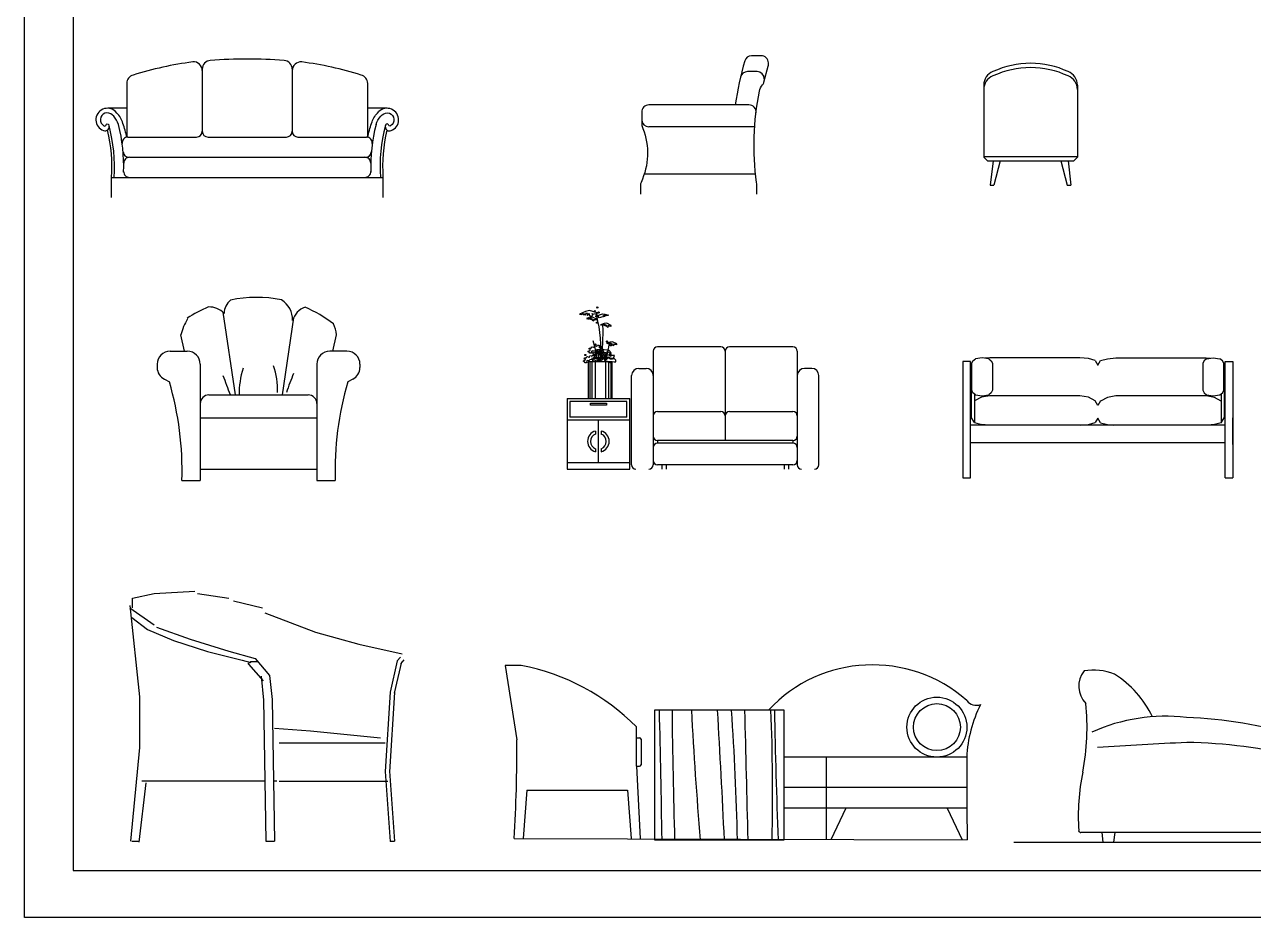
# Model space of a CAD drawing. Header units: inches. Extents: x 11.4 to 53.9, y 10.8 to 35.6.
# Drawn here: x 32.88 to 41.41, y 10.85 to 17.05 of the extents above; entities that cross this region are included whole.
import ezdxf

# ---------------------------------------------------------------- set-up
doc = ezdxf.new("R2010")
doc.units = ezdxf.units.IN
doc.header["$MEASUREMENT"] = 0
for name, color, linetype in [('02', 2, 'Continuous'), ('1', 1, 'Continuous'), ('4', 4, 'Continuous'), ('kadrbm', 4, 'Continuous')]:
    doc.layers.add(name, color=color, linetype=linetype)

# ---------------------------------------------------------------- blocks, each defined once
blk = doc.blocks.new('kadrbm')
at = {"layer": 'kadrbm', "color": 4}
blk.add_lwpolyline([(0, 0), (0, 24.7972), (21, 24.7972), (21, 0), (0, 0)], close=True, dxfattribs=at)
blk.add_lwpolyline([(20.6631, 0.3257), (20.6631, 24.4603), (0.3369, 24.4603), (0.3369, 0.3257), (20.6631, 0.3257)], dxfattribs=at)

msp = doc.modelspace()

# ---------------------------------------------------------------- linework, layer by layer
at = {"layer": '02'}
for p, q in [((39.5363, 16.6249), (39.5363, 16.1246)), ((40.1863, 16.6249), (40.1863, 16.1246)), ((39.5363, 16.1246), (39.5613, 16.0996)), ((39.5613, 16.0996), (40.1613, 16.0996)), ((39.6008, 16.0996), (39.5813, 15.9296)), ((39.6501, 16.0996), (39.6062, 15.9296)), ((40.0726, 16.0996), (40.1165, 15.9296)), ((40.1219, 16.0996), (40.1414, 15.9296)), ((40.1863, 16.1246), (40.1613, 16.0996)), ((34.2521, 15.0488), (34.3375, 14.4737)), ((36.77, 15.0521), (36.7301, 15.0336)), ((36.7301, 15.0336), (36.7425, 15.032)), ((36.7425, 15.032), (36.7565, 15.0382)), ((36.7565, 15.0382), (36.7563, 15.0303)), ((36.7563, 15.0303), (36.7673, 15.0373)), ((36.7673, 15.0373), (36.7676, 15.0282)), ((36.7676, 15.0282), (36.7785, 15.047)), ((36.7983, 15.0601), (36.77, 15.0521)), ((36.7785, 15.047), (36.7851, 15.024)), ((36.7851, 15.024), (36.7942, 15.0407)), ((36.7942, 15.0407), (36.7985, 15.0248)), ((36.852, 15.0434), (36.7983, 15.0601)), ((36.7985, 15.0248), (36.8149, 15.0182)), ((36.8149, 15.0182), (36.8215, 15.028)), ((36.8176, 15.0396), (36.8245, 15.0338)), ((36.8215, 15.028), (36.8176, 15.0396)), ((36.8245, 15.0338), (36.8315, 15.0359)), ((36.8315, 15.0359), (36.8443, 15.0384)), ((36.8415, 15.0213), (36.8884, 15.036)), ((36.8422, 15.0147), (36.8415, 15.0213)), ((36.8465, 15.019), (36.8422, 15.0147)), ((36.8443, 15.0384), (36.8525, 15.0325)), ((36.8543, 15.0187), (36.8465, 15.019)), ((36.8525, 15.0325), (36.852, 15.0434)), ((36.8587, 15.018), (36.8543, 15.0187)), ((36.8623, 15.0221), (36.8587, 15.018)), ((36.861, 15.0149), (36.8623, 15.0221)), ((36.8884, 15.036), (36.9059, 15.0337)), ((36.8925, 15.0248), (36.8913, 15.015)), ((36.8994, 15.0157), (36.8925, 15.0248)), ((36.9012, 15.0299), (36.8994, 15.0157)), ((36.9094, 15.0198), (36.9012, 15.0299)), ((36.9059, 15.0337), (36.9312, 15.0263)), ((36.9087, 15.0252), (36.9094, 15.0198)), ((36.9159, 15.022), (36.9087, 15.0252)), ((36.9151, 15.0267), (36.9159, 15.022)), ((36.9239, 15.0243), (36.9151, 15.0267)), ((36.9312, 15.0263), (36.9239, 15.0243)), ((34.7433, 15.0083), (34.6639, 14.4737)), ((36.8022, 15.0124), (36.7769, 15.005)), ((36.7769, 15.005), (36.7842, 15.003)), ((36.7842, 15.003), (36.793, 15.0054)), ((36.793, 15.0054), (36.7922, 15.0007)), ((36.7922, 15.0007), (36.7993, 15.0039)), ((36.7987, 14.9985), (36.8069, 15.0086)), ((36.7993, 15.0039), (36.7987, 14.9985)), ((36.8197, 15.0146), (36.8022, 15.0124)), ((36.8069, 15.0086), (36.8087, 14.9944)), ((36.8087, 14.9944), (36.8156, 15.0035)), ((36.8156, 15.0035), (36.8167, 14.9937)), ((36.8167, 14.9937), (36.8259, 14.9883)), ((36.8501, 14.9999), (36.8197, 15.0146)), ((36.8259, 14.9883), (36.8307, 14.9935)), ((36.8294, 15.0007), (36.8329, 14.9967)), ((36.8307, 14.9935), (36.8294, 15.0007)), ((36.8329, 14.9967), (36.8373, 14.9973)), ((36.8373, 14.9973), (36.8451, 14.9977)), ((36.8451, 14.9977), (36.8495, 14.9934)), ((36.8495, 14.9934), (36.8501, 14.9999)), ((36.8658, 15.0096), (36.861, 15.0149)), ((36.8913, 15.015), (36.8658, 15.0096)), ((36.9012, 14.9686), (36.8759, 14.9612)), ((36.8759, 14.9612), (36.8831, 14.9592)), ((36.8831, 14.9592), (36.8919, 14.9616)), ((36.8919, 14.9616), (36.8911, 14.9569)), ((36.8911, 14.9569), (36.8983, 14.9601)), ((36.8977, 14.9547), (36.9058, 14.9648)), ((36.8983, 14.9601), (36.8977, 14.9547)), ((36.9187, 14.9708), (36.9012, 14.9686)), ((36.9058, 14.9648), (36.9076, 14.9506)), ((36.9076, 14.9506), (36.9145, 14.9597)), ((36.9145, 14.9597), (36.9157, 14.9499)), ((36.9157, 14.9499), (36.9248, 14.9445)), ((36.9491, 14.9561), (36.9187, 14.9708)), ((36.9248, 14.9445), (36.9296, 14.9497)), ((36.9283, 14.9569), (36.9319, 14.9529)), ((36.9296, 14.9497), (36.9283, 14.9569)), ((36.9319, 14.9529), (36.9362, 14.9535)), ((36.9362, 14.9535), (36.944, 14.9539)), ((36.944, 14.9539), (36.9484, 14.9496)), ((36.9484, 14.9496), (36.9491, 14.9561)), ((33.9854, 14.7767), (33.9601, 14.8901)), ((35.016, 14.7767), (35.0416, 14.8914)), ((33.8869, 14.7767), (34.0059, 14.7767)), ((35.1146, 14.7767), (34.9955, 14.7767)), ((36.7876, 14.7762), (36.7959, 14.7795)), ((36.7969, 14.7712), (36.7876, 14.7762)), ((36.7959, 14.7902), (36.7969, 14.7992)), ((36.8027, 14.7935), (36.7959, 14.7902)), ((36.7959, 14.7795), (36.8041, 14.7841)), ((36.7969, 14.7992), (36.8091, 14.7981)), ((36.8009, 14.7644), (36.7969, 14.7712)), ((36.8098, 14.7637), (36.8009, 14.7644)), ((36.8041, 14.7841), (36.8027, 14.7935)), ((36.8091, 14.7981), (36.8116, 14.8021)), ((36.8131, 14.7666), (36.8098, 14.7637)), ((36.8167, 14.7798), (36.8106, 14.773)), ((36.8106, 14.773), (36.8131, 14.7666)), ((36.8116, 14.8021), (36.8131, 14.8085)), ((36.8131, 14.8085), (36.816, 14.8057)), ((36.816, 14.8057), (36.8181, 14.8071)), ((36.816, 14.7791), (36.8527, 14.7791)), ((36.8278, 14.778), (36.8167, 14.7798)), ((36.8181, 14.8071), (36.8264, 14.8042)), ((36.8197, 14.7673), (36.8244, 14.7555)), ((36.8355, 14.7645), (36.8197, 14.7673)), ((36.8264, 14.8042), (36.8325, 14.8046)), ((36.8325, 14.8046), (36.8339, 14.8128)), ((36.8339, 14.8128), (36.8425, 14.8139)), ((36.8488, 14.7573), (36.8355, 14.7645)), ((36.8369, 14.7619), (36.8391, 14.7698)), ((36.8391, 14.7698), (36.847, 14.7691)), ((36.8409, 14.7551), (36.8445, 14.7655)), ((36.8425, 14.8139), (36.8468, 14.8107)), ((36.8445, 14.7655), (36.8484, 14.7655)), ((36.8468, 14.8107), (36.8526, 14.815)), ((36.847, 14.7691), (36.8552, 14.7745)), ((36.8489, 14.7886), (36.8536, 14.7767)), ((36.8647, 14.7857), (36.8489, 14.7886)), ((36.8649, 14.7619), (36.8502, 14.7616)), ((36.8526, 14.815), (36.8547, 14.8182)), ((36.8536, 14.7767), (36.8701, 14.7764)), ((36.8547, 14.8182), (36.864, 14.8182)), ((36.8552, 14.7745), (36.8613, 14.7702)), ((36.8613, 14.7702), (36.8681, 14.7666)), ((36.864, 14.8182), (36.8694, 14.8157)), ((36.878, 14.7785), (36.8647, 14.7857)), ((36.8707, 14.748), (36.8649, 14.7619)), ((36.8662, 14.7832), (36.8683, 14.7911)), ((36.8687, 14.8049), (36.867, 14.8111)), ((36.8681, 14.7666), (36.8904, 14.7652)), ((36.8683, 14.7911), (36.8762, 14.7904)), ((36.8687, 14.8013), (36.8687, 14.8049)), ((36.8741, 14.8006), (36.8687, 14.8013)), ((36.8694, 14.8157), (36.8788, 14.8143)), ((36.8701, 14.7764), (36.8737, 14.7868)), ((36.8711, 14.7791), (36.8958, 14.7791)), ((36.8737, 14.7868), (36.8776, 14.7868)), ((36.8834, 14.8039), (36.8741, 14.8006)), ((36.8762, 14.7904), (36.8845, 14.7957)), ((36.8794, 14.7828), (36.878, 14.7785)), ((36.8788, 14.8143), (36.8834, 14.8039)), ((36.8942, 14.7832), (36.8794, 14.7828)), ((36.8845, 14.7957), (36.8906, 14.7914)), ((36.8904, 14.7652), (36.9008, 14.7652)), ((36.8906, 14.7914), (36.8974, 14.7879)), ((36.8999, 14.7692), (36.8942, 14.7832)), ((36.8974, 14.7879), (36.9196, 14.7864)), ((36.916, 14.7656), (36.8999, 14.7692)), ((36.9008, 14.7652), (36.9123, 14.753)), ((36.9413, 14.8402), (36.916, 14.8328)), ((36.916, 14.8328), (36.9232, 14.8307)), ((36.9225, 14.7753), (36.916, 14.7656)), ((36.9196, 14.7864), (36.93, 14.7864)), ((36.9405, 14.7645), (36.9225, 14.7753)), ((36.9232, 14.8307), (36.9321, 14.8331)), ((36.93, 14.7864), (36.9415, 14.7742)), ((36.9321, 14.8331), (36.9313, 14.8284)), ((36.9313, 14.8284), (36.9384, 14.8316)), ((36.9378, 14.8262), (36.9459, 14.8364)), ((36.9384, 14.8316), (36.9378, 14.8262)), ((36.9437, 14.7527), (36.9405, 14.7645)), ((36.9588, 14.8424), (36.9413, 14.8402)), ((36.9415, 14.7742), (36.9469, 14.7656)), ((36.9469, 14.7656), (36.9437, 14.7527)), ((36.9459, 14.8364), (36.9478, 14.8222)), ((36.9478, 14.8222), (36.9546, 14.8313)), ((36.9546, 14.8313), (36.9558, 14.8214)), ((36.9558, 14.8214), (36.965, 14.816)), ((36.9892, 14.8277), (36.9588, 14.8424)), ((36.965, 14.816), (36.9697, 14.8213)), ((36.9684, 14.8285), (36.972, 14.8244)), ((36.9697, 14.8213), (36.9684, 14.8285)), ((36.972, 14.8244), (36.9764, 14.8251)), ((36.9764, 14.8251), (36.9842, 14.8254)), ((36.9842, 14.8254), (36.9885, 14.8212)), ((36.9885, 14.8212), (36.9892, 14.8277)), ((37.2414, 14.7777), (37.2414, 13.9877)), ((37.7114, 14.8077), (37.2714, 14.8077)), ((37.7414, 14.7791), (37.7413, 14.7791)), ((37.7414, 14.7777), (37.7414, 14.1577)), ((38.2114, 14.8077), (37.7714, 14.8077)), ((38.2414, 14.7777), (38.2414, 13.9877)), ((33.7969, 14.6867), (33.7969, 14.6635)), ((34.0959, 14.6867), (34.0959, 13.8793)), ((34.9055, 14.6867), (34.9055, 13.8793)), ((35.2046, 14.6867), (35.2046, 14.6635)), ((36.7544, 14.7085), (36.7626, 14.7117)), ((36.7637, 14.7035), (36.7544, 14.7085)), ((36.7626, 14.7225), (36.7637, 14.7315)), ((36.7694, 14.7257), (36.7626, 14.7225)), ((36.7626, 14.7117), (36.7709, 14.7164)), ((36.7637, 14.7315), (36.7759, 14.7304)), ((36.7677, 14.6967), (36.7637, 14.7035)), ((36.7766, 14.6959), (36.7677, 14.6967)), ((36.7709, 14.7164), (36.7694, 14.7257)), ((36.7759, 14.7304), (36.7784, 14.7343)), ((36.7799, 14.6988), (36.7766, 14.6959)), ((36.7834, 14.7121), (36.7773, 14.7053)), ((36.7773, 14.7053), (36.7799, 14.6988)), ((36.7784, 14.7343), (36.7799, 14.7408)), ((36.7799, 14.7408), (36.7827, 14.7379)), ((36.7827, 14.7379), (36.7849, 14.7393)), ((36.7946, 14.7103), (36.7834, 14.7121)), ((36.7849, 14.7393), (36.7931, 14.7365)), ((36.7901, 14.7027), (36.7901, 14.4481)), ((36.9567, 14.7027), (36.7901, 14.7027)), ((36.7931, 14.7365), (36.7992, 14.7368)), ((36.8007, 14.7164), (36.7946, 14.7103)), ((36.7992, 14.7368), (36.8007, 14.7451)), ((36.7999, 14.7027), (36.7999, 14.4481)), ((36.8007, 14.7451), (36.8093, 14.7462)), ((36.8118, 14.7188), (36.8007, 14.7164)), ((36.8093, 14.7462), (36.8136, 14.7429)), ((36.8154, 14.7286), (36.8118, 14.7188)), ((36.8136, 14.7429), (36.8193, 14.7472)), ((36.8153, 14.7027), (36.8153, 14.4481)), ((36.8252, 14.7262), (36.8154, 14.7286)), ((36.824, 14.7175), (36.8183, 14.7124)), ((36.8183, 14.7124), (36.824, 14.7096)), ((36.8193, 14.7472), (36.8215, 14.7505)), ((36.8226, 14.7211), (36.8211, 14.715)), ((36.8215, 14.7505), (36.8308, 14.7505)), ((36.8272, 14.7211), (36.8226, 14.7211)), ((36.824, 14.7096), (36.8251, 14.7067)), ((36.8244, 14.7555), (36.8409, 14.7551)), ((36.8251, 14.7067), (36.8301, 14.7053)), ((36.8338, 14.7433), (36.8252, 14.7262)), ((36.8287, 14.7203), (36.8272, 14.7211)), ((36.8278, 14.7312), (36.906, 14.7312)), ((36.838, 14.7232), (36.8287, 14.7203)), ((36.8301, 14.7053), (36.8351, 14.7092)), ((36.8308, 14.7505), (36.8362, 14.748)), ((36.8355, 14.7372), (36.8338, 14.7433)), ((36.8351, 14.7092), (36.8373, 14.7146)), ((36.8355, 14.7336), (36.8355, 14.7372)), ((36.8409, 14.7329), (36.8355, 14.7336)), ((36.8362, 14.748), (36.8455, 14.7465)), ((36.8373, 14.7146), (36.8405, 14.7124)), ((36.8377, 14.7027), (36.8377, 14.4481)), ((36.8387, 14.7271), (36.838, 14.7232)), ((36.8466, 14.7257), (36.8387, 14.7271)), ((36.8405, 14.7124), (36.8534, 14.7085)), ((36.8502, 14.7361), (36.8409, 14.7329)), ((36.8455, 14.7465), (36.8502, 14.7361)), ((36.8531, 14.7232), (36.8466, 14.7257)), ((36.8502, 14.7616), (36.8488, 14.7573)), ((36.8606, 14.7286), (36.8531, 14.7232)), ((36.8534, 14.7085), (36.8577, 14.711)), ((36.8577, 14.711), (36.8671, 14.7232)), ((36.8638, 14.7297), (36.8606, 14.7286)), ((36.8638, 14.7325), (36.8638, 14.7297)), ((36.8785, 14.7322), (36.8638, 14.7325)), ((36.8671, 14.7232), (36.876, 14.7182)), ((36.8868, 14.7444), (36.8707, 14.748)), ((36.876, 14.7182), (36.8854, 14.7178)), ((36.8789, 14.73), (36.8785, 14.7322)), ((36.8839, 14.7257), (36.8789, 14.73)), ((36.9012, 14.7436), (36.8836, 14.7379)), ((36.8836, 14.7379), (36.8911, 14.7347)), ((36.894, 14.7336), (36.8839, 14.7257)), ((36.8854, 14.7178), (36.8918, 14.7203)), ((36.8933, 14.754), (36.8868, 14.7444)), ((36.8911, 14.7347), (36.9008, 14.734)), ((36.8918, 14.7203), (36.8976, 14.7286)), ((36.9112, 14.7433), (36.8933, 14.754)), ((36.8976, 14.7286), (36.894, 14.7336)), ((36.9008, 14.734), (36.9044, 14.7372)), ((36.9065, 14.7519), (36.9012, 14.7436)), ((36.903, 14.7171), (36.9019, 14.7157)), ((36.9019, 14.7142), (36.908, 14.7063)), ((36.9044, 14.7243), (36.903, 14.7171)), ((36.9044, 14.7372), (36.9069, 14.7279)), ((36.908, 14.7185), (36.9044, 14.7243)), ((36.917, 14.758), (36.9065, 14.7519)), ((36.9069, 14.7279), (36.917, 14.7268)), ((36.917, 14.7207), (36.908, 14.7185)), ((36.908, 14.7063), (36.9109, 14.7067)), ((36.9091, 14.7027), (36.9091, 14.4481)), ((36.9109, 14.7067), (36.9213, 14.7071)), ((36.9144, 14.7315), (36.9112, 14.7433)), ((36.9123, 14.753), (36.9177, 14.7444)), ((36.9177, 14.7444), (36.9144, 14.7315)), ((36.9173, 14.7537), (36.917, 14.758)), ((36.9288, 14.73), (36.917, 14.7207)), ((36.917, 14.7268), (36.9288, 14.73)), ((36.9406, 14.7483), (36.9173, 14.7537)), ((36.9213, 14.7071), (36.9315, 14.7016)), ((36.9281, 14.7376), (36.9432, 14.7307)), ((36.9288, 14.73), (36.9281, 14.7376)), ((36.9287, 14.7312), (36.942, 14.7312)), ((36.9442, 14.7218), (36.9288, 14.73)), ((36.9315, 14.7016), (36.9349, 14.7042)), ((36.9315, 14.7027), (36.9315, 14.4481)), ((36.9349, 14.7042), (36.9371, 14.7049)), ((36.9371, 14.7049), (36.9371, 14.7016)), ((36.9371, 14.7016), (36.9399, 14.6988)), ((36.9399, 14.6988), (36.9442, 14.6974)), ((36.9414, 14.7411), (36.9406, 14.7483)), ((36.9546, 14.7469), (36.9414, 14.7411)), ((36.9432, 14.7307), (36.9615, 14.7293)), ((36.9575, 14.7214), (36.9442, 14.7218)), ((36.9442, 14.6974), (36.9496, 14.6945)), ((36.9469, 14.7027), (36.9469, 14.4481)), ((36.9496, 14.6945), (36.9554, 14.7067)), ((36.9719, 14.7476), (36.9546, 14.7469)), ((36.9554, 14.7067), (36.969, 14.7031)), ((36.9567, 14.4481), (36.9567, 14.7027)), ((36.9726, 14.7236), (36.9575, 14.7214)), ((36.9615, 14.7293), (36.9676, 14.7329)), ((36.9676, 14.7329), (36.9719, 14.7476)), ((36.969, 14.7031), (36.9826, 14.7031)), ((36.9816, 14.716), (36.9726, 14.7236)), ((36.9826, 14.7031), (36.9816, 14.716)), ((37.0914, 13.9877), (37.0914, 14.6077)), ((37.1414, 14.6577), (37.1914, 14.6577)), ((38.3414, 14.6577), (38.2914, 14.6577)), ((38.3914, 13.9877), (38.3914, 14.6077)), ((33.8466, 14.583), (33.8815, 14.5656)), ((35.1548, 14.583), (35.12, 14.5656)), ((34.1559, 14.4737), (34.8455, 14.4737)), ((36.6428, 14.4481), (36.6428, 13.9577)), ((36.6428, 14.4481), (37.0783, 14.4481)), ((36.6628, 14.4281), (36.6628, 14.3181)), ((37.0583, 14.4281), (36.6628, 14.4281)), ((37.0583, 14.3181), (37.0583, 14.4281)), ((37.0783, 13.9577), (37.0783, 14.4481)), ((36.8053, 14.4165), (36.916, 14.4165)), ((36.8053, 14.4027), (36.8053, 14.4165)), ((36.916, 14.4027), (36.8053, 14.4027)), ((36.916, 14.4165), (36.916, 14.4027)), ((37.2714, 14.3577), (37.7114, 14.3577)), ((37.7714, 14.3577), (38.2114, 14.3577)), ((34.0959, 14.3151), (34.9055, 14.3151)), ((37.0783, 14.2981), (36.6428, 14.2981)), ((37.0583, 14.3181), (36.6628, 14.3181)), ((36.8605, 14.004), (36.8605, 14.2981)), ((36.8404, 14.2231), (36.8404, 14.202)), ((36.8807, 14.2231), (36.8807, 14.202)), ((36.8404, 14.1001), (36.8404, 14.079)), ((36.8807, 14.1001), (36.8807, 14.079)), ((37.2714, 14.1577), (37.2714, 14.1377)), ((38.2114, 14.1577), (37.2714, 14.1577)), ((38.2114, 14.1377), (37.2714, 14.1377)), ((38.2114, 14.1577), (38.2114, 14.1377)), ((36.6428, 14.004), (37.0783, 14.004)), ((34.0959, 13.9592), (34.9055, 13.9592)), ((36.6428, 13.9577), (37.0783, 13.9577)), ((38.2114, 13.9877), (37.2714, 13.9877)), ((37.3015, 13.9877), (37.3015, 13.9577)), ((37.3315, 13.9877), (37.3315, 13.9577)), ((38.1512, 13.9877), (38.1512, 13.9577)), ((38.1812, 13.9877), (38.1812, 13.9577)), ((33.9687, 13.8793), (34.0959, 13.8793)), ((34.9055, 13.8793), (35.0328, 13.8793)), ((33.6244, 13.0613), (33.7749, 13.0947)), ((33.6244, 12.9944), (33.6244, 13.0613)), ((33.7749, 13.0947), (34.0593, 13.1114)), ((34.076, 13.0947), (34.2934, 13.0613)), ((33.6077, 13.0111), (33.6746, 12.3762)), ((33.6077, 12.9944), (33.7749, 12.8775)), ((34.3268, 13.0446), (34.5275, 12.9944)), ((33.6206, 12.9278), (33.73, 12.8458)), ((34.5443, 12.961), (34.8955, 12.8274)), ((33.73, 12.8458), (33.9107, 12.7692)), ((33.7917, 12.8608), (34.0258, 12.7772)), ((34.8955, 12.8274), (35.1965, 12.7438)), ((33.9107, 12.7692), (34.146, 12.6927)), ((34.0258, 12.7772), (34.2934, 12.6937)), ((35.1965, 12.7438), (35.4975, 12.677)), ((34.146, 12.6927), (34.3869, 12.6325)), ((34.2934, 12.6937), (34.4774, 12.6436)), ((34.3869, 12.6325), (34.4471, 12.6161)), ((34.4774, 12.6436), (34.5777, 12.5266)), ((35.4865, 12.6537), (35.4641, 12.6269)), ((35.5095, 12.6345), (35.4871, 12.6076)), ((34.4252, 12.6052), (34.4471, 12.6216)), ((34.4318, 12.6045), (34.5322, 12.4875)), ((34.4471, 12.6216), (34.4964, 12.6216)), ((35.4641, 12.6269), (35.4139, 12.4097)), ((35.4933, 12.6201), (35.4432, 12.4029)), ((36.2125, 12.5948), (36.2935, 12.0795)), ((36.325, 12.5948), (36.2125, 12.5948)), ((34.518, 12.5206), (34.5347, 12.3536)), ((34.5777, 12.5266), (34.5944, 12.3595)), ((33.6746, 12.3762), (33.6746, 12.0254)), ((35.4139, 12.4097), (35.3805, 11.8583)), ((35.4439, 12.4078), (35.4104, 11.8565)), ((34.5344, 12.3585), (34.5509, 11.3748)), ((34.5944, 12.3595), (34.6109, 11.3748)), ((37.2508, 12.2849), (37.2508, 11.3849)), ((38.1508, 12.2849), (37.2508, 12.2849)), ((38.1508, 11.3849), (38.1508, 12.2849)), ((34.6112, 12.1591), (34.862, 12.1423)), ((34.862, 12.1423), (35.347, 12.0922)), ((37.1242, 11.8959), (37.1242, 12.1679)), ((34.6446, 12.0588), (35.3805, 12.0588)), ((37.1242, 12.0926), (37.147, 12.0926)), ((37.1563, 12.0832), (37.1563, 11.9052)), ((33.6746, 12.0254), (33.6111, 11.3748)), ((39.4181, 11.9575), (38.1508, 11.9575)), ((38.4431, 11.9575), (38.4431, 11.6035)), ((39.4181, 11.9575), (39.4181, 11.6035)), ((37.1242, 11.8959), (37.1502, 11.3927)), ((37.1242, 11.8959), (37.147, 11.8959)), ((33.7191, 11.7795), (33.6698, 11.3693)), ((34.5439, 11.7915), (33.6913, 11.7915)), ((34.6279, 11.7915), (34.6039, 11.7915)), ((34.6446, 11.7915), (35.3972, 11.7915)), ((35.3805, 11.8583), (35.4139, 11.3738)), ((35.4104, 11.8604), (35.4439, 11.3759)), ((36.3633, 11.7285), (36.3373, 11.3927)), ((36.3633, 11.7285), (37.062, 11.7285)), ((37.062, 11.7285), (37.088, 11.3927)), ((39.4181, 11.7482), (38.1508, 11.7482)), ((39.4181, 11.6035), (38.1508, 11.6035)), ((38.442, 11.6035), (38.441, 11.3849)), ((38.5784, 11.6035), (38.4746, 11.3849)), ((39.2828, 11.6035), (39.3865, 11.3849)), ((39.4192, 11.6035), (39.4201, 11.3849)), ((41.7069, 11.4348), (40.2103, 11.4348)), ((40.3558, 11.4348), (40.3637, 11.3691)), ((40.4454, 11.4348), (40.4375, 11.3691)), ((33.6206, 11.3748), (33.6705, 11.3748)), ((34.5509, 11.3748), (34.6109, 11.3748)), ((35.4139, 11.3748), (35.4439, 11.3748)), ((37.2508, 11.3849), (38.1508, 11.3849)), ((39.7445, 11.3691), (43.3315, 11.3691))]:
    msp.add_line(p, q, dxfattribs=at)
for centre, radius in [((36.836, 15.0549), 0.0042), ((36.8476, 15.0294), 0.0042), ((36.8525, 15.0805), 0.0042), ((36.8623, 15.0458), 0.0042), ((36.8507, 14.9751), 0.0042), ((36.9208, 14.8449), 0.0042), ((36.8395, 14.8235), 0.0042), ((36.8647, 14.7684), 0.0042), ((36.8904, 14.7652), 0.0042), ((36.9465, 14.8178), 0.0042), ((36.7696, 14.7508), 0.0042), ((36.8639, 14.7325), 0.0042), ((36.9437, 14.7527), 0.0042), ((39.2107, 12.1668), 0.2082), ((39.2107, 12.1668), 0.1632)]:
    msp.add_circle(centre, radius, dxfattribs=at)
for centre, radius, start, end in [((34.3822, 15.0386), 0.1205, 129.10496, 179.37372), ((34.4858, 14.2835), 0.8674, 78.42854, 101.95186), ((34.5779, 14.9967), 0.1592, 358.06344, 59.05092), ((34.4858, 14.2835), 0.8674, 112.56614, 123.63057), ((34.1546, 14.9336), 0.1509, 44.78999, 90.62054), ((34.8684, 14.9526), 0.1369, 108.84025, 163.56696), ((34.4858, 14.2835), 0.8674, 51.95364, 67.04055), ((35.8877, 14.7895), 0.9895, 355.18673, 13.77317), ((34.4473, 14.7484), 0.5074, 150.00389, 163.78093), ((34.8317, 14.8727), 0.2107, 5.08352, 26.45091), ((35.4925, 14.9084), 1.4006, 351.76829, 2.03082), ((36.2197, 14.6484), 0.6365, 5.42057, 18.38567), ((33.8869, 14.6867), 0.09, 90, 180), ((34.0059, 14.6867), 0.09, 0, 90), ((34.9955, 14.6867), 0.09, 90, 180), ((35.1146, 14.6867), 0.09, 0, 90), ((36.7427, 14.7168), 0.1222, 354.80267, 37.10786), ((41.9516, 13.7124), 5.1386, 167.34344, 168.90101), ((37.2714, 14.7777), 0.03, 90, 180), ((37.7114, 14.7777), 0.03, 0, 90), ((37.7714, 14.7777), 0.03, 90, 180), ((38.2114, 14.7777), 0.03, 0, 90), ((33.8869, 14.6635), 0.09, 180, 243.45039), ((30.3827, 13.0674), 4.1666, 19.71987, 21.67342), ((34.9045, 14.4872), 0.5385, 161.39636, 181.48554), ((34.0942, 14.5044), 0.5385, 358.51446, 18.60364), ((38.616, 13.0845), 4.1666, 158.32658, 160.28013), ((35.1146, 14.6635), 0.09, 296.54961, 0), ((37.1414, 14.6077), 0.05, 90, 180), ((37.1914, 14.6077), 0.05, 0, 90), ((38.2914, 14.6077), 0.05, 90, 180), ((38.3414, 14.6077), 0.05, 0, 90), ((31.7512, 13.9462), 2.2185, 358.27121, 16.21082), ((37.2503, 13.9462), 2.2185, 163.78918, 181.72879), ((34.1559, 14.4137), 0.06, 90, 180), ((34.8455, 14.4137), 0.06, 0, 90), ((37.2714, 14.3277), 0.03, 90, 180), ((37.7114, 14.3277), 0.03, 0, 90), ((37.7714, 14.3277), 0.03, 90, 180), ((38.2114, 14.3277), 0.03, 0, 90), ((36.8605, 14.151), 0.0748, 105.60143, 254.39857), ((36.8605, 14.151), 0.0548, 111.53605, 248.46395), ((36.8605, 14.151), 0.0748, 285.60143, 74.39857), ((36.8605, 14.151), 0.0548, 291.53605, 68.46395), ((37.2714, 14.1877), 0.03, 180, 270), ((38.2114, 14.1877), 0.03, 270, 0), ((37.2714, 14.1077), 0.03, 90, 180), ((38.2114, 14.1077), 0.03, 0, 90), ((37.2714, 14.0177), 0.03, 180, 270), ((38.2114, 14.0177), 0.03, 270, 0), ((37.1214, 13.9877), 0.03, 180, 270), ((37.2114, 13.9877), 0.03, 270, 0), ((38.2714, 13.9877), 0.03, 180, 270), ((38.3614, 13.9877), 0.03, 270, 0), ((36.0424, 11.1042), 1.5172, 44.51793, 79.26225), ((38.7638, 11.6119), 0.9875, 48.50127, 137.04491), ((40.3674, 12.4522), 0.1712, 141.94425, 224.60852), ((40.2965, 12.1548), 0.408, 68.74884, 99.01332), ((40.0512, 11.9196), 0.7303, 25.93938, 57.42762), ((39.4831, 12.3989), 0.0804, 216.04416, 292.69047), ((40.331, 11.9149), 0.9139, 153.36154, 177.3272), ((38.5615, 12.1701), 1.6918, 349.27698, 5.48817), ((-53.4536, 10.0243), 90.7661, 0.858898, 1.427135), ((81.5605, 12.736), 44.1912, 180.58496, 181.75211), ((62.7098, 13.5478), 25.2348, 182.86875, 184.91705), ((-50.9653, 7.2018), 88.7992, 2.700001, 3.281501), ((16.7381, 10.8889), 21.0936, 1.34725, 3.79453), ((-459.5045, -0.8461), 497.555, 1.408597, 1.51227), ((23.4097, 11.7161), 14.6603, 358.70552, 2.22359), ((75.4432, 12.9031), 37.3652, 180.94806, 182.32872), ((40.7974, 11.0068), 1.2355, 83.2297, 114.35785), ((40.8062, 8.9489), 3.2877, 73.84364, 87.61439), ((27.2578, 11.9781), 9.0362, 356.28589, 0.64338), ((37.147, 12.0832), 0.00933, 0, 90), ((45.2434, -66.5977), 78.776, 93.127143, 93.578936), ((40.8729, 8.388), 3.6737, 76.47539, 88.85917), ((37.147, 11.9052), 0.00933, 270, 0), ((41.7482, 11.5447), 1.5557, 168.48094, 183.53054), ((40.2103, 11.4498), 0.015, 183.53054, 270)]:
    msp.add_arc(centre, radius, start, end, dxfattribs=at)
at = {"layer": '1'}
for p, q in [((34.1101, 16.7363), (34.1101, 16.3038)), ((34.7341, 16.7258), (34.7341, 16.3038)), ((37.962, 16.7181), (37.8953, 16.7181)), ((33.5856, 16.6363), (33.5856, 16.2638)), ((37.9459, 16.3349), (37.2112, 16.3349)), ((39.5363, 16.1296), (40.1863, 16.1296)), ((33.6047, 16.1238), (35.2438, 16.1238)), ((33.4771, 15.9838), (35.3671, 15.9838)), ((37.9508, 16.0074), (37.1793, 16.0074)), ((39.5813, 15.9296), (39.6062, 15.9296)), ((40.1165, 15.9296), (40.1414, 15.9296)), ((39.4437, 14.7046), (39.3903, 14.7046)), ((39.3903, 14.7046), (39.3903, 13.897)), ((39.4437, 13.897), (39.4437, 14.7046)), ((39.4522, 14.3149), (39.4526, 14.6933)), ((39.4526, 14.6796), (39.4522, 14.6789)), ((39.4522, 14.6789), (39.4526, 14.6793)), ((39.4522, 14.6789), (39.4526, 14.6788)), ((39.4526, 14.6789), (39.4522, 14.6789)), ((39.4526, 14.6933), (39.4604, 14.7107)), ((39.4604, 14.7107), (39.4783, 14.7248)), ((39.5246, 14.7308), (39.4783, 14.7248)), ((39.571, 14.7248), (39.5246, 14.7308)), ((39.5779, 14.7312), (39.5457, 14.7281)), ((39.571, 14.7248), (39.5889, 14.7107)), ((40.2046, 14.7312), (39.5779, 14.7312)), ((39.5889, 14.7107), (39.5967, 14.6933)), ((39.5967, 14.6933), (39.5967, 14.5058)), ((40.2628, 14.7256), (40.2046, 14.7312)), ((40.3103, 14.7126), (40.2628, 14.7256)), ((40.3103, 14.7126), (40.3289, 14.6808)), ((40.3278, 14.6788), (40.328, 14.6789)), ((40.328, 14.6789), (40.3281, 14.6789)), ((40.3289, 14.6808), (40.3473, 14.7119)), ((40.3302, 14.6782), (40.3302, 14.6783)), ((40.3473, 14.7119), (40.395, 14.725)), ((40.395, 14.725), (40.4532, 14.7306)), ((40.4532, 14.7306), (41.0799, 14.7306)), ((41.0661, 14.7107), (41.0583, 14.6933)), ((41.0583, 14.6933), (41.0583, 14.5058)), ((41.084, 14.7248), (41.0661, 14.7107)), ((41.0799, 14.7306), (41.1076, 14.7278)), ((41.084, 14.7248), (41.1303, 14.7308)), ((41.1303, 14.7308), (41.1767, 14.7248)), ((41.1945, 14.7107), (41.1767, 14.7248)), ((41.2024, 14.6933), (41.1945, 14.7107)), ((41.2024, 14.5058), (41.2024, 14.6933)), ((41.2053, 14.6783), (41.2024, 14.6833)), ((41.2024, 14.6814), (41.2053, 14.6783)), ((41.2053, 14.6783), (41.2024, 14.6783)), ((41.2024, 14.6782), (41.2053, 14.6783)), ((41.2053, 14.6783), (41.2053, 14.3143)), ((41.2115, 14.7046), (41.2649, 14.7046)), ((41.2115, 13.897), (41.2115, 14.7046)), ((41.2649, 14.7046), (41.2649, 13.897)), ((39.4522, 14.6747), (39.4437, 14.6747)), ((41.2115, 14.6747), (41.2053, 14.6747)), ((39.4604, 14.4885), (39.4526, 14.5058)), ((39.5967, 14.5058), (39.5889, 14.4885)), ((41.0583, 14.5058), (41.0661, 14.4885)), ((41.1945, 14.4885), (41.2024, 14.5058)), ((39.4783, 14.4742), (39.4604, 14.4885)), ((39.4722, 14.479), (39.4722, 14.2813)), ((39.5198, 14.4573), (39.4722, 14.4319)), ((39.4783, 14.4742), (39.5246, 14.4682)), ((39.5779, 14.4684), (39.5198, 14.4573)), ((39.5246, 14.4682), (39.571, 14.4742)), ((39.5889, 14.4885), (39.571, 14.4742)), ((40.2046, 14.4684), (39.5779, 14.4684)), ((40.2628, 14.4573), (40.2046, 14.4684)), ((40.3103, 14.4319), (40.2628, 14.4573)), ((40.3285, 14.4009), (40.3103, 14.4319)), ((40.3473, 14.4325), (40.3285, 14.4009)), ((40.395, 14.4567), (40.3473, 14.4313)), ((40.4532, 14.4677), (40.395, 14.4567)), ((41.0799, 14.4677), (40.4532, 14.4677)), ((41.0661, 14.4885), (41.084, 14.4742)), ((41.138, 14.4567), (41.0799, 14.4677)), ((41.084, 14.4742), (41.1303, 14.4682)), ((41.1303, 14.4682), (41.1767, 14.4742)), ((41.1856, 14.4313), (41.138, 14.4567)), ((41.1767, 14.4742), (41.1945, 14.4885)), ((41.1856, 14.4813), (41.1856, 14.2806)), ((39.3903, 14.314), (39.3901, 14.1302)), ((41.2115, 14.2628), (39.4437, 14.2628)), ((39.4722, 14.2813), (39.4522, 14.3149)), ((39.4722, 14.2813), (39.5198, 14.2682)), ((39.5714, 14.2633), (39.5198, 14.2682)), ((40.2109, 14.2633), (40.2628, 14.2682)), ((40.2628, 14.2682), (40.3103, 14.2813)), ((40.3285, 14.3123), (40.3103, 14.2813)), ((40.3473, 14.2806), (40.3285, 14.3123)), ((40.3473, 14.2806), (40.395, 14.2676)), ((40.395, 14.2676), (40.4402, 14.2633)), ((41.0829, 14.2631), (41.0831, 14.2633)), ((41.138, 14.2676), (41.0927, 14.2633)), ((41.1856, 14.2806), (41.138, 14.2676)), ((41.1856, 14.2806), (41.2053, 14.3143)), ((41.2651, 14.1302), (41.2649, 14.314)), ((39.3901, 14.1302), (39.3903, 14.1302)), ((41.2115, 14.1412), (39.4437, 14.1412)), ((41.2649, 14.1302), (41.2651, 14.1302)), ((39.3903, 13.897), (39.4437, 13.897)), ((41.2115, 13.897), (41.2649, 13.897))]:
    msp.add_line(p, q, dxfattribs=at)
for points in [[(37.9612, 15.8674), (37.9612, 15.9302, 0.097055), (37.9575, 15.9491, -0.08174), (37.9789, 16.582, -0.125599), (38.0003, 16.6266, 0.110106), (38.0103, 16.646), (38.0395, 16.7567, 0.064613), (38.0412, 16.7695), (38.0412, 16.7788, 0.414214), (37.9912, 16.8288), (37.9245, 16.8288, 0.332711), (37.8765, 16.7929, 0.03725), (37.8109, 16.4874)], [(40.1863, 16.6249, 0.309931), (40.1224, 16.7182, 0.222139), (39.6003, 16.7182, 0.309931), (39.5363, 16.6249)], [(40.1863, 16.5949, 0.309931), (40.1224, 16.6882, 0.222139), (39.6003, 16.6882, 0.309931), (39.5363, 16.5949)], [(37.9053, 16.4874), (37.2112, 16.4874, 0.414214), (37.1612, 16.4374), (37.1612, 16.3507, 0.146744), (37.1694, 16.3231, -0.205574), (37.1564, 15.9491, 0.097055), (37.1527, 15.9302), (37.1527, 15.8674)], [(33.5276, 16.3509, 0.131112), (33.4946, 16.408), (33.4849, 16.4178, 1.145231), (33.4273, 16.342, 0.494543), (33.4419, 16.3483, -0.694854), (33.4605, 16.3503, -0.38897)], [(35.3165, 16.3509, -0.131112), (35.3496, 16.408), (35.3593, 16.4178, -1.145231), (35.4169, 16.342, -0.494543), (35.4022, 16.3483, 0.694854), (35.3836, 16.3503, 0.353984), (35.3917, 16.3134)]]:
    msp.add_lwpolyline(points, format="xyb", dxfattribs=at)
msp.add_lwpolyline([(35.2585, 16.263), (35.2585, 16.6363)], dxfattribs=at)
for centre, radius, start, end in [((37.8953, 16.6681), 0.05, 90, 166.81312), ((37.962, 16.6681), 0.05, 0, 90), ((37.9053, 16.4374), 0.05, 353.19408, 90), ((37.2112, 16.3849), 0.05, 180, 270), ((32.4135, 16.0624), 1.0864, 355.851, 14.99416), ((32.4246, 16.0627), 1.14, 357.91066, 14.64726), ((36.4195, 16.0627), 1.14, 165.35274, 182.08934), ((36.4306, 16.0624), 1.0864, 165.00584, 184.149), ((33.5936, 16.2238), 0.04, 90, 187.84962), ((35.2505, 16.2238), 0.04, 352.15038, 90), ((33.6003, 16.1638), 0.04, 184.91789, 270), ((35.2438, 16.1638), 0.04, 270, 355.08211), ((33.6047, 16.0838), 0.04, 90, 180.27253), ((35.2395, 16.0838), 0.04, 359.72747, 90), ((33.6038, 16.0238), 0.04, 178.12567, 270), ((35.2403, 16.0238), 0.04, 270, 1.87433)]:
    msp.add_arc(centre, radius, start, end, dxfattribs=at)
at = {"layer": '4'}
msp.add_line((36.2751, 11.3927), (39.4201, 11.3849), dxfattribs=at)
for points in [[(34.1101, 16.7258, 0.445029), (34.0438, 16.7855, 0.044121), (33.6309, 16.6945, 0.343518), (33.5856, 16.6363)], [(34.7341, 16.7363, 0.393731), (34.6783, 16.7962, 0.035227), (34.1658, 16.7962, 0.393737), (34.1101, 16.7363)], [(35.2585, 16.6363, 0.343513), (35.2132, 16.6945, 0.044121), (34.8003, 16.7855, 0.445034), (34.7341, 16.7258)], [(33.5858, 16.2619, 0.04056), (33.5585, 16.3593, 0.131112), (33.5172, 16.4307), (33.5075, 16.4404, 1.244369), (33.4234, 16.3087)], [(33.5856, 16.4638), (33.4536, 16.4638, 0.852442)], [(35.2583, 16.2619, -0.04056), (35.2856, 16.3593, -0.131112), (35.3269, 16.4307), (35.3366, 16.4404, -0.198912)], [(35.3665, 15.8438), (35.3671, 15.9838, -0.07968), (35.3947, 16.3113, 0.229493), (35.4208, 16.3087, 1.244369), (35.3366, 16.4404)], [(33.4234, 16.3087, 0.679083), (33.4605, 16.3503)], [(33.4494, 16.3113, -0.07968), (33.4771, 15.9838), (33.4777, 15.8438)], [(33.5936, 16.2638), (34.0701, 16.2638, -0.501153)], [(34.1501, 16.2638), (34.6941, 16.2638, -0.414214)]]:
    msp.add_lwpolyline(points, format="xyb", dxfattribs=at)
for points in [[(35.3932, 16.4638), (35.2585, 16.4638)], [(34.7741, 16.2638), (35.2505, 16.2638)]]:
    msp.add_lwpolyline(points, dxfattribs=at)
for centre, start, end in [((34.0701, 16.3038), 270, 0), ((34.1501, 16.3038), 180, 270), ((34.6941, 16.3038), 270, 0), ((34.7741, 16.3038), 180, 270)]:
    msp.add_arc(centre, 0.04, start, end, dxfattribs=at)

# ---------------------------------------------------------------- block references
at = {"layer": 'kadrbm'}
msp.add_blockref('kadrbm', (32.876, 10.8457), dxfattribs=at)

doc.saveas('drawing.dxf')
